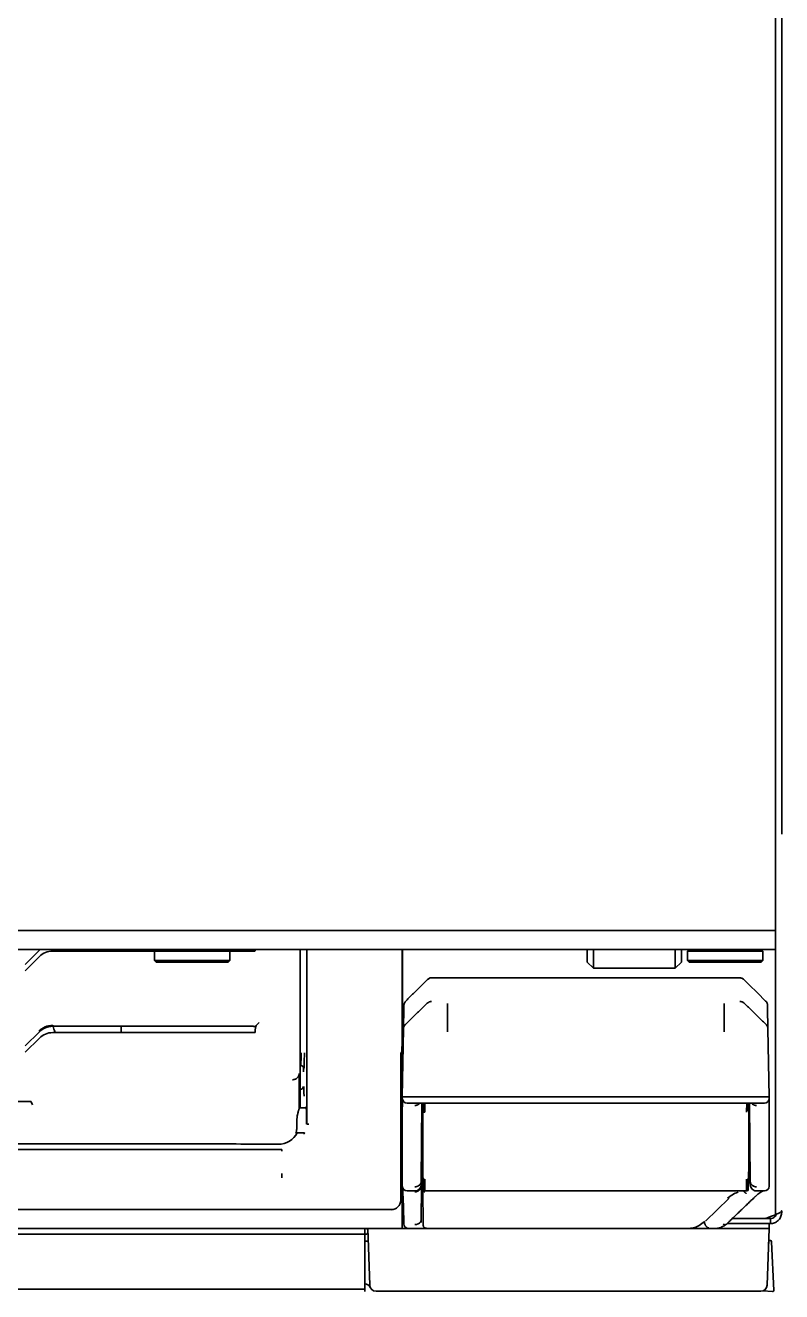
# Model space of a CAD drawing. Header units: inches. Extents: x 786 to 5755, y -850 to 3635.
# Drawn here: x 4135.1 to 4255.7, y 1287.5 to 1489.5 of the extents above; entities that cross this region are included whole.
import ezdxf

# ---------------------------------------------------------------- set-up
doc = ezdxf.new("R2010")
doc.units = ezdxf.units.IN
doc.layers.add('1', color=7, linetype='Continuous', true_color=0xffffff)
doc.layers.add('4', color=7, linetype='Continuous', true_color=0xffffff)

msp = doc.modelspace()

# ---------------------------------------------------------------- linework, layer by layer
at = {"layer": '1', "color": 7, "linetype": 'Continuous', "lineweight": 35}
for p, q in [((4254.74, 1299.82), (4254.74, 2088.63)), ((4255.74, 2077.33), (4255.74, 1360.48)), ((4073.57, 1345.11), (4252.74, 1345.11)), ((4252.74, 1345.11), (4073.57, 1345.11)), ((4252.74, 1345.11), (4254.74, 1345.11)), ((4254.74, 1345.11), (4252.74, 1345.11)), ((4254.74, 1345.11), (4254.74, 1342.11)), ((4073.57, 1342.11), (4252.74, 1342.11)), ((4135.12, 1339.73), (4137.36, 1341.98)), ((4137.36, 1340.98), (4135.12, 1338.73)), ((4155.74, 1341.86), (4139.48, 1341.86)), ((4155.99, 1342.11), (4155.74, 1341.86)), ((4155.74, 1341.86), (4167.74, 1341.86)), ((4155.74, 1341.86), (4155.74, 1340.36)), ((4167.74, 1341.86), (4167.49, 1342.11)), ((4167.74, 1340.36), (4167.74, 1341.86)), ((4171.3, 1341.86), (4167.74, 1341.86)), ((4171.79, 1342.11), (4171.79, 1342.04)), ((4171.79, 1341.87), (4171.79, 1342.04)), ((4178.93, 1316.86), (4178.93, 1342.11)), ((4195.28, 1342.11), (4195.28, 1320.68)), ((4224.74, 1342.1), (4224.74, 1340.11)), ((4225.74, 1339.11), (4225.74, 1342.11)), ((4238.74, 1339.11), (4238.74, 1342.11)), ((4239.74, 1340.11), (4239.74, 1342.11)), ((4240.99, 1342.11), (4240.74, 1341.86)), ((4240.74, 1341.86), (4252.74, 1341.86)), ((4240.74, 1341.86), (4240.74, 1340.36)), ((4252.74, 1341.86), (4252.49, 1342.11)), ((4254.74, 1342.11), (4252.74, 1342.11)), ((4252.74, 1340.36), (4252.74, 1341.86)), ((4167.74, 1340.36), (4155.74, 1340.36)), ((4155.74, 1340.36), (4155.99, 1340.11)), ((4167.49, 1340.11), (4155.99, 1340.11)), ((4167.49, 1340.11), (4167.74, 1340.36)), ((4224.74, 1340.11), (4225.74, 1339.11)), ((4225.74, 1339.11), (4238.74, 1339.11)), ((4238.74, 1339.11), (4239.74, 1340.11)), ((4252.74, 1340.36), (4240.74, 1340.36)), ((4240.74, 1340.36), (4240.99, 1340.11)), ((4252.49, 1340.11), (4240.99, 1340.11)), ((4252.49, 1340.11), (4252.74, 1340.36)), ((4199.98, 1337.61), (4249, 1337.61)), ((4195.43, 1329.48), (4195.49, 1332.81)), ((4253.49, 1332.81), (4253.55, 1329.48)), ((4135.12, 1326.73), (4137.36, 1328.98)), ((4139.48, 1329.86), (4171.49, 1329.86)), ((4171.3, 1328.86), (4139.48, 1328.86)), ((4171.79, 1329.28), (4171.9, 1329.84)), ((4171.79, 1328.87), (4171.79, 1329.04)), ((4171.93, 1329.99), (4171.9, 1329.84)), ((4172.43, 1330.49), (4171.93, 1329.99)), ((4195.24, 1318.6), (4195.43, 1329.46)), ((4253.55, 1329.46), (4253.74, 1318.6)), ((4137.36, 1327.98), (4135.12, 1325.73)), ((4177.75, 1321.35), (4177.74, 1321.35)), ((4177.75, 1321.35), (4177.75, 1321.35)), ((4178.79, 1322.35), (4178.79, 1316.83)), ((4195.24, 1318.34), (4195.24, 1318.6)), ((4202.24, 1318.6), (4195.24, 1318.6)), ((4202.24, 1318.6), (4246.74, 1318.6)), ((4246.74, 1318.6), (4253.74, 1318.6)), ((4253.74, 1318.6), (4253.74, 1318.34)), ((4014.49, 1317.86), (4135.99, 1317.86)), ((4136.24, 1317.36), (4136.04, 1317.83)), ((4179.92, 1316.86), (4178.79, 1316.86)), ((4195.25, 1318.26), (4195.24, 1318.34)), ((4195.24, 1305.77), (4195.24, 1317.44)), ((4202.24, 1317.61), (4195.99, 1317.61)), ((4198.25, 1305.16), (4198.36, 1317.61)), ((4198.49, 1317.61), (4198.49, 1307.61)), ((4198.6, 1316.35), (4198.58, 1317.61)), ((4198.82, 1317.61), (4198.85, 1316.15)), ((4246.74, 1317.61), (4202.24, 1317.61)), ((4252.99, 1317.61), (4246.74, 1317.61)), ((4250.13, 1316.18), (4250.16, 1317.61)), ((4250.4, 1317.61), (4250.38, 1316.38)), ((4250.49, 1307.64), (4250.49, 1317.61)), ((4250.73, 1305.16), (4250.62, 1317.61)), ((4253.74, 1318.34), (4253.73, 1318.26)), ((4253.74, 1317.44), (4253.74, 1305.77)), ((4198.25, 1299.03), (4198.39, 1314.51)), ((4178.25, 1312.81), (4178.28, 1312.89)), ((4178.27, 1312.86), (4179.64, 1312.86)), ((3981.74, 1311.1), (4168.74, 1311.1)), ((4170.74, 1311.06), (4175.43, 1311.06)), ((4198.49, 1307.61), (4198.49, 1303.99)), ((4198.49, 1307.61), (4198.56, 1303.85)), ((4250.49, 1307.61), (4250.42, 1303.85)), ((4250.49, 1307.61), (4250.49, 1307.64)), ((4195.24, 1304.35), (4195.24, 1304.61)), ((4198.25, 1305.16), (4198.25, 1304.6)), ((4198.25, 1304.6), (4198.25, 1304.4)), ((4250.73, 1304.6), (4250.73, 1305.16)), ((4253.74, 1304.35), (4253.74, 1304.61)), ((4195.24, 1304.34), (4195.24, 1304.35)), ((4195.24, 1299.41), (4195.24, 1304.23)), ((4195.28, 1304.14), (4195.28, 1299.21)), ((4195.34, 1303.24), (4195.34, 1303.22)), ((4195.34, 1303.22), (4195.37, 1302.48)), ((4197.25, 1303.61), (4195.99, 1303.61)), ((4198.49, 1303.99), (4198.59, 1298.03)), ((4198.56, 1303.72), (4198.56, 1303.85)), ((4198.81, 1303.61), (4198.81, 1303.61)), ((4250.17, 1303.61), (4198.81, 1303.61)), ((4243.59, 1298.77), (4247.29, 1302.43)), ((4250.17, 1303.61), (4250.17, 1303.61)), ((4251.37, 1302.57), (4251.52, 1302.71)), ((4251.73, 1303.61), (4251.41, 1303.61)), ((4251.54, 1302.73), (4251.55, 1302.73)), ((4252.99, 1303.61), (4251.73, 1303.61)), ((4253.74, 1304.35), (4253.74, 1304.34)), ((4255.74, 1300.46), (4255.74, 1300.21)), ((4195.28, 1299.61), (4195.24, 1299.61)), ((4195.24, 1297.61), (4195.24, 1299.41)), ((4195.49, 1298.41), (4195.24, 1298.41)), ((4195.28, 1299.21), (4195.45, 1299.21)), ((4195.49, 1298.34), (4195.49, 1298.47)), ((4198.25, 1299.03), (4198.25, 1298.6)), ((4247.04, 1298.41), (4252.77, 1298.41)), ((4247.86, 1299.21), (4252.77, 1299.21)), ((4247.87, 1299.21), (4252.77, 1299.21)), ((4248.13, 1299.21), (4248.13, 1299.21)), ((4252.77, 1299.21), (4253.61, 1299.21)), ((4253.61, 1298.41), (4252.77, 1298.41)), ((4253.61, 1299.39), (4253.94, 1299.55)), ((4253.94, 1299.21), (4253.61, 1299.21)), ((4253.94, 1298.41), (4253.61, 1298.41)), ((4253.74, 1299.41), (4253.74, 1299.45)), ((4253.74, 1299.21), (4253.74, 1299.41)), ((4253.74, 1298.41), (4253.74, 1297.61)), ((4195.24, 1297.63), (3456.24, 1297.63)), ((3464.54, 1296.73), (4189.24, 1296.73)), ((4189.24, 1296.71), (4187.24, 1296.71)), ((4189.24, 1297.61), (4189.24, 1295.71)), ((4189.24, 1296.71), (4189.59, 1296.71)), ((4189.24, 1296.71), (4189.24, 1295.71)), ((4190.06, 1288.57), (4189.74, 1297.61)), ((4189.74, 1296.96), (4189.74, 1297.36)), ((4190.74, 1297.61), (4196.24, 1297.61)), ((4196.24, 1297.61), (4195.24, 1297.61)), ((4197.25, 1297.61), (4196.24, 1297.61)), ((4199, 1297.61), (4197.25, 1297.61)), ((4240.15, 1297.61), (4199, 1297.61)), ((4199.6, 1297.62), (4240.42, 1297.62)), ((4199.6, 1297.62), (4199.6, 1297.62)), ((4242.98, 1297.61), (4240.15, 1297.61)), ((4240.42, 1297.62), (4240.42, 1297.62)), ((4243.56, 1297.61), (4242.98, 1297.61)), ((4244.98, 1297.61), (4243.56, 1297.61)), ((4249.74, 1297.61), (4244.98, 1297.61)), ((4244.98, 1297.61), (4249.74, 1297.61)), ((4253.74, 1297.61), (4249.74, 1297.61)), ((4249.74, 1297.61), (4253.74, 1297.61)), ((4253.74, 1297.61), (4253.42, 1288.57)), ((4189.24, 1295.71), (4189.24, 1295.71)), ((4189.24, 1295.71), (4189.24, 1295.7)), ((4189.24, 1295.71), (4189.24, 1290.11)), ((4189.24, 1295.7), (4189.24, 1295.51)), ((4189.24, 1295.61), (4189.81, 1295.61)), ((4189.24, 1295.51), (4189.24, 1287.76)), ((4253.68, 1295.52), (4253.64, 1294.84)), ((4253.66, 1295.25), (4253.66, 1295.21)), ((4253.95, 1295.7), (4253.89, 1295.71)), ((4254.51, 1287.76), (4254.14, 1295.51)), ((4189.24, 1287.91), (4189.24, 1290.11)), ((4189.24, 1287.93), (3462.54, 1287.93)), ((4189.24, 1287.76), (4189.24, 1287.55)), ((4249.74, 1287.61), (4191.05, 1287.61)), ((4252.42, 1287.61), (4249.74, 1287.61)), ((4252.74, 1287.66), (4254.3, 1287.55))]:
    msp.add_line(p, q, dxfattribs=at)
for centre, radius, start, end in [((4139.48, 1339.86), 3, 131.4091, 135), ((4139.48, 1338.86), 3, 90, 135), ((4139.48, 1326.86), 3.14, 90, 135), ((4139.48, 1326.86), 3, 90, 135), ((4139.48, 1325.86), 3, 90, 135), ((4195.99, 1318.36), 0.75, 181, 270), ((4252.99, 1318.36), 0.75, 270, 359), ((4192.24, 1314.61), 3, 0, 23.5575), ((4198.58, 1314.36), 0.25, 112.0436, 179.5), ((4250.4, 1314.36), 0.25, 0.5, 67.9564), ((4170.74, 1311.56), 0.5, 258.1407, 270), ((4197.25, 1304.61), 1, 270, 359.5), ((4251.73, 1304.61), 1, 180.5, 270), ((4195.99, 1304.36), 0.75, 181, 270), ((4198.81, 1303.86), 0.25, 181, 270), ((4250.17, 1303.86), 0.25, 270, 359), ((4252.99, 1304.36), 0.75, 270, 359), ((4252.77, 1301.21), 2, 270, 295), ((4189.46, 1297.36), 0.283, 0, 61.9275), ((4189.46, 1296.96), 0.283, 298.0725, 0), ((4196.24, 1298.36), 0.75, 181, 270), ((4251.46, 1295.41), 2.2, 356, 0.9262), ((4253.88, 1295.51), 0.2, 86, 176.8291), ((4253.94, 1295.5), 0.2, 2.7508, 86), ((4189.22, 1287.81), 1, 23.5782, 90), ((4191.05, 1288.61), 1, 182, 270), ((4252.42, 1288.61), 1, 270, 358), ((4254.31, 1287.75), 0.2, 266, 2.7508)]:
    msp.add_arc(centre, radius, start, end, dxfattribs=at)
for centre, major_axis, ratio, start_param, end_param in [((4171.3, 1341.87), (0.5, 0), 0.034921, 4.712389, 6.265732), ((4171.3, 1328.87), (0.5, 0), 0.034921, 4.712389, 6.265732), ((4171.49, 1329.81), (0.5, 0), 0.087489, 0.619497, 1.570796), ((4171.79, 1329.04), (0, 0.25), 0.017455, 0.087266, 1.570796), ((4172.43, 1329.99), (-0.5, 0), 0.087489, 6.195919, 6.265732), ((4135.49, 1317.36), (0.547, 0.483), 0.234436, 6.202921, 6.542758), ((4178.8, 1314.86), (0, 2.05), 0.017455, 6.061867, 6.560422), ((4175.43, 1314.56), (-2.48, 2.48), 0.999782, 2.356347, 3.436551), ((4168.74, 1311.06), (2, 0), 0.017455, 0.013152, 1.570796), ((4170.74, 1311.56), (-0.399, -0.301), 0.999761, 0.718847, 0.925179), ((4198.42, 1311.6), (-0.14, 7.75), 0.014644, 3.141337, 3.839469), ((4198.67, 1311.61), (-0.14, 8), 0.014186, 3.141353, 3.839484), ((4250.31, 1311.61), (0.14, 8), 0.014186, 2.443701, 3.141833), ((4250.56, 1311.6), (0.14, 7.75), 0.014644, 2.443717, 3.141848), ((4195.3, 1300.59), (-0.07, 3.75), 0.030238, 5.497259, 5.823586), ((4250.01, 1299.61), (4.09, 0.99), 0.946888, 1.63933, 2.107337), ((4247.12, 1302.61), (-0.176, 0.178), 0.57499, 3.141581, 4.117636), ((4240.86, 1301.6), (0.63, 3.96), 0.922648, 3.52993, 4.071697), ((4246.43, 1298.87), (0.473, -0.582), 0.6052, 5.352116, 6.285151)]:
    msp.add_ellipse(centre, major_axis=major_axis, ratio=ratio, start_param=start_param, end_param=end_param, dxfattribs=at)
for points, degree in [([(4150.38, 1342.1), (4150.38, 1342.01), (4150.38, 1341.93), (4150.38, 1341.85)], 3), ([(4249, 1337.6), (4249, 1337.6), (4249, 1337.61), (4249, 1337.61)], 3), ([(4249.7, 1337.32), (4250.86, 1336.18), (4252.02, 1335.03), (4253.18, 1333.89)], 3), ([(4195.49, 1332.81), (4195.49, 1333.01), (4195.49, 1333.13), (4195.49, 1333.17)], 3), ([(4199.21, 1333.53), (4195.73, 1330.16)], 1), ([(4202.42, 1333.13), (4202.42, 1328.98)], 1), ([(4246.56, 1333.13), (4246.56, 1328.98)], 1), ([(4249.77, 1333.53), (4253.25, 1330.16)], 1), ([(4253.49, 1333.17), (4253.49, 1333.13), (4253.49, 1333.01), (4253.49, 1332.81)], 3), ([(4150.38, 1329.85), (4150.38, 1329.51), (4150.38, 1329.18), (4150.38, 1328.85)], 3), ([(4195.43, 1329.46), (4195.43, 1329.46), (4195.43, 1329.47), (4195.43, 1329.47)], 3), ([(4253.55, 1329.47), (4253.55, 1329.47), (4253.55, 1329.46), (4253.55, 1329.46)], 3), ([(4250.38, 1316.38), (4250.38, 1316.36), (4250.38, 1316.34), (4250.38, 1316.32)], 3), ([(4198.25, 1305.16), (4198.25, 1305.16), (4198.25, 1305.16), (4198.25, 1305.16)], 3), ([(4250.73, 1305.16), (4250.73, 1305.16), (4250.73, 1305.16), (4250.73, 1305.16)], 3), ([(4198.25, 1304.4), (4198.25, 1304.4), (4198.25, 1304.4), (4198.25, 1304.4)], 3), ([(4198.56, 1303.72), (4198.56, 1303.72), (4198.56, 1303.72), (4198.56, 1303.72)], 3), ([(4247.12, 1298.48), (4249.22, 1300.54), (4251.39, 1302.57)], 2), ([(4251.52, 1302.71), (4251.53, 1302.72), (4251.55, 1302.73)], 2), ([(4198.25, 1299.02), (4198.25, 1299.03), (4198.25, 1299.03), (4198.25, 1299.03)], 3), ([(4246.82, 1298.22), (4246.99, 1298.32), (4247.11, 1298.49)], 2), ([(4253.94, 1298.41), (4253.94, 1299.21)], 1)]:
    msp.add_open_spline(points, degree=degree, dxfattribs=at)
for points, knots in [([(4195.79, 1333.89), (4195.87, 1333.96), (4196.01, 1334.11), (4196.23, 1334.32), (4196.45, 1334.54), (4196.67, 1334.75), (4196.89, 1334.97), (4197.11, 1335.18), (4197.33, 1335.4), (4197.54, 1335.61), (4197.76, 1335.83), (4197.98, 1336.04), (4198.2, 1336.25), (4198.41, 1336.47), (4198.63, 1336.68), (4198.85, 1336.89), (4199.06, 1337.11), (4199.21, 1337.25), (4199.28, 1337.32)], [0, 0, 0, 0, 0.062886, 0.12572, 0.188502, 0.251233, 0.313913, 0.376541, 0.439117, 0.501643, 0.564117, 0.626539, 0.68891, 0.751231, 0.8135, 0.875717, 0.937884, 1, 1, 1, 1]), ([(4199.28, 1337.32), (4199.33, 1337.36), (4199.38, 1337.4), (4199.49, 1337.48), (4199.54, 1337.51), (4199.66, 1337.56), (4199.73, 1337.57), (4199.85, 1337.6), (4199.92, 1337.61), (4199.98, 1337.61)], [0, 0, 0, 0, 0.25, 0.25, 0.5, 0.5, 0.75, 0.75, 1, 1, 1, 1]), ([(4249.7, 1337.32), (4249.65, 1337.36), (4249.6, 1337.4), (4249.5, 1337.47), (4249.44, 1337.5), (4249.32, 1337.55), (4249.26, 1337.57), (4249.13, 1337.6), (4249.06, 1337.6), (4249, 1337.6)], [0, 0, 0, 0, 0.25, 0.25, 0.5, 0.5, 0.75, 0.75, 1, 1, 1, 1]), ([(4195.53, 1333.43), (4195.52, 1333.41), (4195.51, 1333.35), (4195.5, 1333.28), (4195.5, 1333.22), (4195.49, 1333.19), (4195.49, 1333.19)], [0, 0, 0, 0, 0.10846, 0.300817, 0.60216, 1, 1, 1, 1]), ([(4195.79, 1333.89), (4195.75, 1333.85), (4195.71, 1333.8), (4195.63, 1333.69), (4195.6, 1333.63), (4195.55, 1333.51), (4195.53, 1333.45), (4195.5, 1333.33), (4195.5, 1333.26), (4195.5, 1333.2)], [0, 0, 0, 0, 0.25, 0.25, 0.5, 0.5, 0.75, 0.75, 1, 1, 1, 1]), ([(4199.21, 1333.53), (4199.26, 1333.57), (4199.31, 1333.61), (4199.39, 1333.67), (4199.42, 1333.69), (4199.47, 1333.72), (4199.5, 1333.73), (4199.59, 1333.77), (4199.66, 1333.79), (4199.75, 1333.81), (4199.78, 1333.81), (4199.83, 1333.82), (4199.86, 1333.82), (4199.88, 1333.82), (4199.89, 1333.82), (4199.9, 1333.82), (4199.91, 1333.82), (4199.91, 1333.82), (4199.91, 1333.82)], [0, 0, 0, 0, 0.25, 0.25, 0.375, 0.375, 0.5, 0.5, 0.75, 0.75, 0.875, 0.875, 0.9375, 0.96875, 0.96875, 0.984375, 0.984375, 1, 1, 1, 1]), ([(4202.42, 1333.13), (4202.42, 1333.18), (4202.42, 1333.22), (4202.42, 1333.29), (4202.42, 1333.32), (4202.42, 1333.38), (4202.43, 1333.4), (4202.43, 1333.44), (4202.43, 1333.46), (4202.43, 1333.47)], [0, 0, 0, 0, 0.25, 0.25, 0.5, 0.5, 0.75, 0.75, 1, 1, 1, 1]), ([(4246.56, 1333.13), (4246.56, 1333.18), (4246.56, 1333.22), (4246.56, 1333.29), (4246.56, 1333.32), (4246.56, 1333.38), (4246.56, 1333.4), (4246.56, 1333.44), (4246.56, 1333.46), (4246.56, 1333.47)], [0, 0, 0, 0, 0.25, 0.25, 0.5, 0.5, 0.75, 0.75, 1, 1, 1, 1]), ([(4249.77, 1333.53), (4249.72, 1333.57), (4249.62, 1333.66), (4249.51, 1333.72), (4249.39, 1333.77), (4249.32, 1333.79), (4249.23, 1333.81), (4249.2, 1333.81), (4249.15, 1333.82), (4249.13, 1333.82), (4249.11, 1333.82), (4249.1, 1333.82), (4249.09, 1333.82), (4249.08, 1333.82), (4249.07, 1333.82), (4249.07, 1333.82), (4249.06, 1333.82)], [0, 0, 0, 0, 0.25, 0.5, 0.5, 0.75, 0.75, 0.875, 0.875, 0.9375, 0.9375, 0.96875, 0.96875, 0.984375, 0.984375, 1, 1, 1, 1]), ([(4253.48, 1333.2), (4253.48, 1333.26), (4253.48, 1333.33), (4253.45, 1333.45), (4253.43, 1333.51), (4253.38, 1333.63), (4253.35, 1333.69), (4253.27, 1333.8), (4253.23, 1333.85), (4253.18, 1333.89)], [0, 0, 0, 0, 0.25, 0.25, 0.5, 0.5, 0.75, 0.75, 1, 1, 1, 1]), ([(4139.49, 1330.05), (4139.58, 1329.77), (4139.67, 1329.49), (4139.79, 1329.09), (4139.82, 1328.97), (4139.86, 1328.85)], [0, 0, 0, 0, 0.706725, 0.706725, 1, 1, 1, 1]), ([(4195.73, 1330.16), (4195.68, 1330.11), (4195.64, 1330.06), (4195.57, 1329.96), (4195.54, 1329.9), (4195.48, 1329.79), (4195.47, 1329.72), (4195.44, 1329.6), (4195.43, 1329.54), (4195.43, 1329.47)], [0, 0, 0, 0, 0.25, 0.25, 0.5, 0.5, 0.75, 0.75, 1, 1, 1, 1]), ([(4253.55, 1329.47), (4253.55, 1329.54), (4253.54, 1329.6), (4253.51, 1329.72), (4253.49, 1329.79), (4253.44, 1329.9), (4253.41, 1329.96), (4253.34, 1330.06), (4253.3, 1330.11), (4253.25, 1330.16)], [0, 0, 0, 0, 0.25, 0.25, 0.5, 0.5, 0.75, 0.75, 1, 1, 1, 1]), ([(4178.79, 1322.35), (4178.79, 1322.34), (4178.79, 1322.33), (4178.79, 1322.32), (4178.79, 1322.3), (4178.78, 1322.25), (4178.78, 1322.2), (4178.76, 1322.12), (4178.74, 1322.06), (4178.7, 1321.95), (4178.67, 1321.9), (4178.62, 1321.82), (4178.61, 1321.79), (4178.57, 1321.74), (4178.55, 1321.72), (4178.49, 1321.65), (4178.44, 1321.6), (4178.33, 1321.52), (4178.27, 1321.48), (4178.19, 1321.44), (4178.17, 1321.44), (4178.14, 1321.42), (4178.12, 1321.41), (4178.07, 1321.4), (4178.03, 1321.38), (4177.96, 1321.37), (4177.92, 1321.36), (4177.83, 1321.35), (4177.79, 1321.35), (4177.75, 1321.35)], [0, 0, 0, 0, 0.015625, 0.015625, 0.03125, 0.0625, 0.125, 0.125, 0.25, 0.25, 0.375, 0.375, 0.4375, 0.4375, 0.5, 0.5, 0.625, 0.625, 0.75, 0.75, 0.78125, 0.78125, 0.8125, 0.8125, 0.875, 0.875, 0.9375, 0.9375, 1, 1, 1, 1]), ([(4195.24, 1317.44), (4195.24, 1317.45), (4195.24, 1317.47), (4195.24, 1317.52), (4195.24, 1317.57), (4195.24, 1317.63), (4195.24, 1317.7), (4195.24, 1317.77), (4195.24, 1317.85), (4195.24, 1317.95), (4195.24, 1318.05), (4195.24, 1318.15), (4195.24, 1318.23), (4195.24, 1318.3), (4195.24, 1318.37), (4195.24, 1318.43), (4195.24, 1318.48), (4195.24, 1318.52), (4195.24, 1318.54), (4195.24, 1318.55), (4195.24, 1318.56), (4195.24, 1318.57), (4195.24, 1318.58), (4195.24, 1318.59), (4195.24, 1318.59), (4195.24, 1318.6), (4195.24, 1318.6), (4195.24, 1318.6), (4195.24, 1318.6), (4195.24, 1318.6), (4195.24, 1318.6), (4195.24, 1318.6), (4195.24, 1318.6), (4195.24, 1318.6)], [0, 0, 0, 0, 0.015344, 0.035269, 0.059768, 0.088832, 0.122455, 0.16063, 0.203349, 0.25061, 0.31913, 0.383724, 0.444411, 0.501204, 0.553983, 0.613331, 0.679261, 0.751798, 0.775252, 0.797745, 0.819276, 0.839845, 0.859451, 0.878093, 0.895772, 0.912486, 0.928235, 0.943018, 0.956834, 0.969682, 0.981562, 0.992472, 1, 1, 1, 1]), ([(4253.74, 1318.6), (4253.74, 1318.6), (4253.74, 1318.6), (4253.74, 1318.6), (4253.74, 1318.6), (4253.74, 1318.6), (4253.74, 1318.59), (4253.74, 1318.58), (4253.74, 1318.57), (4253.74, 1318.55), (4253.74, 1318.52), (4253.74, 1318.48), (4253.74, 1318.43), (4253.74, 1318.37), (4253.74, 1318.3), (4253.74, 1318.23), (4253.74, 1318.15), (4253.74, 1318.05), (4253.74, 1317.96), (4253.74, 1317.88), (4253.74, 1317.82), (4253.74, 1317.77), (4253.74, 1317.72), (4253.74, 1317.67), (4253.74, 1317.63), (4253.74, 1317.59), (4253.74, 1317.55), (4253.74, 1317.51), (4253.74, 1317.48), (4253.74, 1317.46), (4253.74, 1317.44), (4253.74, 1317.44)], [0, 0, 0, 0, 0.017064, 0.036815, 0.059249, 0.084363, 0.112153, 0.142614, 0.175746, 0.211544, 0.250008, 0.322378, 0.388152, 0.447354, 0.499999, 0.556663, 0.617207, 0.681642, 0.74999, 0.781923, 0.811844, 0.839751, 0.865643, 0.889519, 0.911376, 0.931211, 0.949024, 0.964812, 0.978571, 0.990302, 1, 1, 1, 1]), ([(4178.43, 1314.7), (4178.43, 1314.82), (4178.43, 1314.94), (4178.44, 1315.12), (4178.44, 1315.17), (4178.45, 1315.26), (4178.45, 1315.29), (4178.46, 1315.35), (4178.46, 1315.38), (4178.48, 1315.52), (4178.5, 1315.63), (4178.53, 1315.78), (4178.54, 1315.83), (4178.56, 1315.91), (4178.56, 1315.93), (4178.57, 1315.98), (4178.58, 1316.01), (4178.61, 1316.13), (4178.63, 1316.21), (4178.67, 1316.34), (4178.68, 1316.38), (4178.7, 1316.43), (4178.7, 1316.45), (4178.71, 1316.49), (4178.72, 1316.51), (4178.74, 1316.59), (4178.76, 1316.65), (4178.77, 1316.73), (4178.78, 1316.75), (4178.79, 1316.78), (4178.79, 1316.79), (4178.79, 1316.81), (4178.79, 1316.82), (4178.79, 1316.83)], [0, 0, 0, 0, 0.125, 0.125, 0.1875, 0.1875, 0.21875, 0.21875, 0.25, 0.25, 0.375, 0.375, 0.4375, 0.4375, 0.46875, 0.46875, 0.5, 0.5, 0.625, 0.625, 0.6875, 0.6875, 0.71875, 0.71875, 0.75, 0.75, 0.875, 0.875, 0.9375, 0.9375, 0.96875, 0.96875, 1, 1, 1, 1]), ([(4195.25, 1317.03), (4195.25, 1317.03), (4195.25, 1317.04), (4195.25, 1317.05), (4195.25, 1317.06), (4195.25, 1317.1), (4195.25, 1317.17), (4195.25, 1317.22), (4195.25, 1317.34), (4195.25, 1317.41), (4195.25, 1317.51), (4195.25, 1317.54), (4195.25, 1317.6), (4195.25, 1317.63), (4195.25, 1317.72), (4195.25, 1317.78), (4195.25, 1317.86), (4195.25, 1317.88), (4195.25, 1317.93), (4195.25, 1317.95), (4195.25, 1318.02), (4195.25, 1318.1), (4195.25, 1318.18), (4195.25, 1318.23), (4195.25, 1318.25), (4195.25, 1318.26), (4195.25, 1318.26), (4195.25, 1318.26), (4195.25, 1318.26), (4195.25, 1318.26)], [0, 0, 0, 0, 0.007813, 0.007813, 0.015625, 0.03125, 0.0625, 0.125, 0.125, 0.25, 0.25, 0.3125, 0.3125, 0.375, 0.375, 0.5, 0.5, 0.5625, 0.5625, 0.625, 0.625, 0.75, 0.875, 0.9375, 0.96875, 0.984375, 0.992188, 0.992188, 1, 1, 1, 1]), ([(4197.24, 1317.24), (4197.26, 1317.24), (4197.28, 1317.24), (4197.3, 1317.24), (4197.31, 1317.24), (4197.31, 1317.24), (4197.33, 1317.24), (4197.33, 1317.24), (4197.37, 1317.25), (4197.41, 1317.25), (4197.46, 1317.26), (4197.47, 1317.26), (4197.5, 1317.27), (4197.52, 1317.28), (4197.57, 1317.29), (4197.63, 1317.31), (4197.7, 1317.34), (4197.74, 1317.36), (4197.77, 1317.38), (4197.78, 1317.39), (4197.85, 1317.43), (4197.9, 1317.47), (4197.97, 1317.54), (4197.99, 1317.56), (4198.02, 1317.59), (4198.03, 1317.6), (4198.03, 1317.6)], [0, 0, 0, 0, 0.053817, 0.067271, 0.067271, 0.080725, 0.080725, 0.107634, 0.107634, 0.215268, 0.215268, 0.269085, 0.269085, 0.322902, 0.322902, 0.430536, 0.53817, 0.591987, 0.591987, 0.645804, 0.645804, 0.861071, 0.861071, 0.968705, 0.968705, 1, 1, 1, 1]), ([(4251.73, 1317.24), (4251.72, 1317.24), (4251.7, 1317.24), (4251.68, 1317.24), (4251.67, 1317.24), (4251.67, 1317.24), (4251.65, 1317.24), (4251.65, 1317.24), (4251.6, 1317.25), (4251.57, 1317.25), (4251.52, 1317.26), (4251.51, 1317.26), (4251.48, 1317.27), (4251.46, 1317.28), (4251.41, 1317.29), (4251.35, 1317.31), (4251.28, 1317.34), (4251.24, 1317.36), (4251.21, 1317.38), (4251.2, 1317.39), (4251.13, 1317.43), (4251.08, 1317.47), (4251.01, 1317.54), (4250.99, 1317.56), (4250.96, 1317.59), (4250.95, 1317.6), (4250.95, 1317.6)], [0, 0, 0, 0, 0.053817, 0.067271, 0.067271, 0.080725, 0.080725, 0.107634, 0.107634, 0.215268, 0.215268, 0.269085, 0.269085, 0.322902, 0.322902, 0.430536, 0.53817, 0.591987, 0.591987, 0.645804, 0.645804, 0.861071, 0.861071, 0.968705, 0.968705, 1, 1, 1, 1]), ([(4253.73, 1318.26), (4253.73, 1318.26), (4253.73, 1318.26), (4253.73, 1318.26), (4253.73, 1318.26), (4253.73, 1318.25), (4253.73, 1318.23), (4253.73, 1318.21), (4253.73, 1318.16), (4253.73, 1318.13), (4253.73, 1318.08), (4253.73, 1318.06), (4253.73, 1318.02), (4253.73, 1317.99), (4253.73, 1317.93), (4253.73, 1317.88), (4253.73, 1317.8), (4253.73, 1317.77), (4253.73, 1317.72), (4253.73, 1317.69), (4253.73, 1317.6), (4253.73, 1317.48), (4253.73, 1317.3), (4253.73, 1317.17), (4253.73, 1317.1), (4253.73, 1317.06), (4253.73, 1317.05), (4253.73, 1317.04), (4253.73, 1317.03), (4253.73, 1317.03)], [0, 0, 0, 0, 0.007812, 0.007812, 0.015625, 0.03125, 0.0625, 0.125, 0.125, 0.25, 0.25, 0.3125, 0.3125, 0.375, 0.375, 0.5, 0.5, 0.5625, 0.5625, 0.625, 0.625, 0.75, 0.875, 0.9375, 0.96875, 0.984375, 0.992188, 0.992188, 1, 1, 1, 1]), ([(4178.28, 1312.89), (4178.3, 1312.92), (4178.31, 1312.96), (4178.33, 1313.02), (4178.34, 1313.04), (4178.35, 1313.08), (4178.35, 1313.1), (4178.36, 1313.12), (4178.36, 1313.14), (4178.37, 1313.21), (4178.39, 1313.34), (4178.41, 1313.48), (4178.42, 1313.59), (4178.42, 1313.61), (4178.42, 1313.65), (4178.43, 1313.71), (4178.43, 1313.78), (4178.43, 1313.91), (4178.44, 1314), (4178.44, 1314.12), (4178.44, 1314.15), (4178.44, 1314.2), (4178.44, 1314.22), (4178.44, 1314.3), (4178.44, 1314.35), (4178.44, 1314.5), (4178.44, 1314.6), (4178.43, 1314.7)], [0, 0, 0, 0, 0.125, 0.125, 0.1875, 0.1875, 0.21875, 0.21875, 0.25, 0.25, 0.375, 0.5, 0.5, 0.53125, 0.53125, 0.5625, 0.625, 0.625, 0.75, 0.75, 0.78125, 0.78125, 0.8125, 0.8125, 0.875, 0.875, 1, 1, 1, 1]), ([(4198.6, 1316.35), (4198.6, 1316.35), (4198.6, 1316.35), (4198.6, 1316.35), (4198.6, 1316.35), (4198.6, 1316.35)], [0, 0, 0, 0, 0.483795, 0.483795, 1, 1, 1, 1]), ([(4198.6, 1316.35), (4198.6, 1316.33), (4198.6, 1316.32), (4198.61, 1316.3), (4198.61, 1316.3), (4198.61, 1316.28), (4198.62, 1316.28), (4198.63, 1316.26), (4198.63, 1316.25), (4198.65, 1316.23), (4198.66, 1316.22), (4198.69, 1316.2), (4198.7, 1316.19), (4198.72, 1316.18), (4198.73, 1316.18), (4198.74, 1316.17), (4198.75, 1316.17), (4198.77, 1316.16), (4198.78, 1316.16), (4198.81, 1316.16), (4198.82, 1316.16), (4198.83, 1316.15), (4198.84, 1316.15), (4198.85, 1316.15)], [0, 0, 0, 0, 0.125, 0.125, 0.1875, 0.1875, 0.25, 0.25, 0.375, 0.375, 0.5, 0.5, 0.625, 0.625, 0.6875, 0.6875, 0.75, 0.75, 0.875, 0.875, 0.9375, 0.9375, 1, 1, 1, 1]), ([(4195.24, 1312.6), (4195.24, 1312.6), (4195.24, 1312.6), (4195.24, 1312.6), (4195.24, 1312.6), (4195.24, 1312.6), (4195.24, 1312.59), (4195.24, 1312.58), (4195.24, 1312.56), (4195.24, 1312.54), (4195.24, 1312.5), (4195.24, 1312.47), (4195.24, 1312.42), (4195.24, 1312.35), (4195.24, 1312.22), (4195.24, 1312.08), (4195.24, 1311.93), (4195.24, 1311.78), (4195.24, 1311.58), (4195.24, 1311.36), (4195.24, 1311.17), (4195.24, 1311.03), (4195.24, 1310.91), (4195.24, 1310.78), (4195.24, 1310.66), (4195.24, 1310.55), (4195.24, 1310.45), (4195.24, 1310.37), (4195.24, 1310.29), (4195.24, 1310.23), (4195.24, 1310.18), (4195.24, 1310.14), (4195.24, 1310.11), (4195.24, 1310.11)], [0, 0, 0, 0, 0.010605, 0.0237, 0.039178, 0.05704, 0.077284, 0.099911, 0.12492, 0.160601, 0.193331, 0.223111, 0.249941, 0.30806, 0.374946, 0.454626, 0.499946, 0.550444, 0.624949, 0.695446, 0.749953, 0.779366, 0.810006, 0.841876, 0.874974, 0.900171, 0.922634, 0.942364, 0.959361, 0.973624, 0.985151, 0.993944, 1, 1, 1, 1]), ([(4195.24, 1307.11), (4195.24, 1307.09), (4195.24, 1307.05), (4195.24, 1306.99), (4195.24, 1306.93), (4195.24, 1306.87), (4195.24, 1306.81), (4195.24, 1306.76), (4195.24, 1306.7), (4195.24, 1306.64), (4195.24, 1306.59), (4195.24, 1306.53), (4195.24, 1306.48), (4195.24, 1306.43), (4195.24, 1306.37), (4195.24, 1306.32), (4195.24, 1306.27), (4195.24, 1306.22), (4195.24, 1306.17), (4195.24, 1306.12), (4195.24, 1306.05), (4195.24, 1305.97), (4195.24, 1305.87), (4195.24, 1305.75), (4195.24, 1305.6), (4195.24, 1305.43), (4195.24, 1305.28), (4195.24, 1305.13), (4195.24, 1304.99), (4195.24, 1304.86), (4195.24, 1304.79), (4195.24, 1304.74), (4195.24, 1304.71), (4195.24, 1304.67), (4195.24, 1304.65), (4195.24, 1304.64), (4195.24, 1304.63), (4195.24, 1304.62), (4195.24, 1304.62), (4195.24, 1304.61), (4195.24, 1304.61), (4195.24, 1304.61), (4195.24, 1304.61), (4195.24, 1304.61), (4195.24, 1304.61), (4195.24, 1304.61), (4195.24, 1304.61)], [0, 0, 0, 0, 0.0132, 0.026398, 0.039592, 0.052784, 0.065973, 0.07916, 0.092345, 0.105527, 0.118708, 0.131887, 0.145064, 0.158239, 0.171413, 0.184585, 0.197756, 0.210925, 0.224092, 0.237259, 0.250423, 0.275721, 0.305021, 0.338323, 0.375628, 0.450247, 0.500813, 0.546203, 0.625997, 0.692988, 0.751184, 0.778059, 0.807885, 0.840661, 0.876389, 0.892602, 0.90785, 0.922132, 0.935447, 0.947797, 0.95918, 0.969597, 0.979048, 0.987531, 0.995048, 1, 1, 1, 1]), ([(4195.24, 1304.61), (4195.24, 1304.61), (4195.24, 1304.61), (4195.24, 1304.61), (4195.24, 1304.61), (4195.24, 1304.61), (4195.24, 1304.62), (4195.24, 1304.63), (4195.24, 1304.64), (4195.24, 1304.66), (4195.24, 1304.69), (4195.24, 1304.73), (4195.24, 1304.78), (4195.24, 1304.84), (4195.24, 1304.91), (4195.24, 1304.98), (4195.24, 1305.06), (4195.24, 1305.16), (4195.24, 1305.25), (4195.24, 1305.33), (4195.24, 1305.39), (4195.24, 1305.44), (4195.24, 1305.49), (4195.24, 1305.54), (4195.24, 1305.58), (4195.24, 1305.62), (4195.24, 1305.66), (4195.24, 1305.7), (4195.24, 1305.73), (4195.24, 1305.75), (4195.24, 1305.77), (4195.24, 1305.77)], [0, 0, 0, 0, 0.017064, 0.036815, 0.059249, 0.084363, 0.112153, 0.142615, 0.175746, 0.211544, 0.250008, 0.322378, 0.388152, 0.447354, 0.499999, 0.556664, 0.617207, 0.681643, 0.74999, 0.781924, 0.811845, 0.839752, 0.865644, 0.88952, 0.911376, 0.931212, 0.949025, 0.964812, 0.978572, 0.990302, 1, 1, 1, 1]), ([(4197.25, 1304.27), (4197.27, 1304.27), (4197.29, 1304.27), (4197.32, 1304.27), (4197.33, 1304.27), (4197.33, 1304.27), (4197.34, 1304.27), (4197.35, 1304.27), (4197.38, 1304.27), (4197.42, 1304.28), (4197.46, 1304.29), (4197.48, 1304.29), (4197.51, 1304.3), (4197.53, 1304.3), (4197.57, 1304.31), (4197.63, 1304.33), (4197.71, 1304.36), (4197.75, 1304.39), (4197.78, 1304.4), (4197.79, 1304.41), (4197.86, 1304.45), (4197.91, 1304.49), (4197.98, 1304.55), (4198, 1304.57), (4198.03, 1304.6), (4198.04, 1304.62), (4198.06, 1304.64), (4198.07, 1304.65), (4198.12, 1304.71), (4198.15, 1304.76), (4198.19, 1304.84), (4198.2, 1304.87), (4198.22, 1304.93), (4198.23, 1304.96), (4198.25, 1305.04), (4198.25, 1305.1), (4198.25, 1305.16)], [0, 0, 0, 0, 0.03125, 0.046875, 0.046875, 0.054688, 0.054688, 0.0625, 0.0625, 0.125, 0.125, 0.15625, 0.15625, 0.1875, 0.1875, 0.25, 0.3125, 0.34375, 0.34375, 0.375, 0.375, 0.5, 0.5, 0.5625, 0.5625, 0.59375, 0.59375, 0.625, 0.625, 0.75, 0.75, 0.8125, 0.8125, 0.875, 0.875, 1, 1, 1, 1]), ([(4251.73, 1304.27), (4251.71, 1304.27), (4251.69, 1304.27), (4251.66, 1304.27), (4251.65, 1304.27), (4251.65, 1304.27), (4251.64, 1304.27), (4251.63, 1304.27), (4251.6, 1304.27), (4251.56, 1304.28), (4251.52, 1304.29), (4251.5, 1304.29), (4251.47, 1304.3), (4251.45, 1304.3), (4251.41, 1304.31), (4251.35, 1304.33), (4251.27, 1304.36), (4251.23, 1304.39), (4251.2, 1304.4), (4251.19, 1304.41), (4251.12, 1304.45), (4251.07, 1304.49), (4251, 1304.55), (4250.98, 1304.57), (4250.95, 1304.6), (4250.94, 1304.62), (4250.92, 1304.64), (4250.91, 1304.65), (4250.86, 1304.71), (4250.83, 1304.76), (4250.79, 1304.84), (4250.78, 1304.87), (4250.76, 1304.93), (4250.75, 1304.96), (4250.73, 1305.04), (4250.73, 1305.1), (4250.73, 1305.16)], [0, 0, 0, 0, 0.03125, 0.046875, 0.046875, 0.054688, 0.054688, 0.0625, 0.0625, 0.125, 0.125, 0.15625, 0.15625, 0.1875, 0.1875, 0.25, 0.3125, 0.34375, 0.34375, 0.375, 0.375, 0.5, 0.5, 0.5625, 0.5625, 0.59375, 0.59375, 0.625, 0.625, 0.75, 0.75, 0.8125, 0.8125, 0.875, 0.875, 1, 1, 1, 1]), ([(4253.74, 1305.77), (4253.74, 1305.76), (4253.74, 1305.74), (4253.74, 1305.69), (4253.74, 1305.64), (4253.74, 1305.58), (4253.74, 1305.51), (4253.74, 1305.44), (4253.74, 1305.36), (4253.74, 1305.26), (4253.74, 1305.16), (4253.74, 1305.06), (4253.74, 1304.98), (4253.74, 1304.91), (4253.74, 1304.84), (4253.74, 1304.78), (4253.74, 1304.73), (4253.74, 1304.69), (4253.74, 1304.67), (4253.74, 1304.66), (4253.74, 1304.65), (4253.74, 1304.64), (4253.74, 1304.63), (4253.74, 1304.62), (4253.74, 1304.62), (4253.74, 1304.61), (4253.74, 1304.61), (4253.74, 1304.61), (4253.74, 1304.61), (4253.74, 1304.61), (4253.74, 1304.61), (4253.74, 1304.61), (4253.74, 1304.61), (4253.74, 1304.61)], [0, 0, 0, 0, 0.015344, 0.035268, 0.059767, 0.088831, 0.122455, 0.160629, 0.203349, 0.25061, 0.31913, 0.383724, 0.444411, 0.501204, 0.553983, 0.61333, 0.679261, 0.751798, 0.775252, 0.797745, 0.819276, 0.839845, 0.859451, 0.878093, 0.895772, 0.912486, 0.928235, 0.943018, 0.956834, 0.969682, 0.981562, 0.992472, 1, 1, 1, 1]), ([(4195.48, 1299), (4195.47, 1299.29), (4195.46, 1299.58), (4195.45, 1300.17), (4195.44, 1300.46), (4195.43, 1301.04), (4195.42, 1301.33), (4195.4, 1301.77), (4195.4, 1301.92), (4195.39, 1302.21), (4195.38, 1302.36), (4195.37, 1302.5)], [0, 0, 0, 0, 0.25, 0.25, 0.5, 0.5, 0.75, 0.75, 0.875, 0.875, 1, 1, 1, 1]), ([(4198.25, 1304.4), (4198.25, 1304.33), (4198.24, 1304.27), (4198.22, 1304.18), (4198.21, 1304.15), (4198.19, 1304.09), (4198.18, 1304.06), (4198.14, 1303.98), (4198.11, 1303.92), (4198.07, 1303.86), (4198.06, 1303.85), (4198.04, 1303.82), (4198.03, 1303.81), (4198, 1303.78), (4197.97, 1303.75), (4197.9, 1303.69), (4197.85, 1303.65), (4197.79, 1303.61), (4197.77, 1303.6), (4197.74, 1303.58), (4197.7, 1303.56), (4197.63, 1303.53), (4197.57, 1303.51), (4197.52, 1303.49), (4197.5, 1303.49), (4197.47, 1303.48), (4197.46, 1303.48), (4197.41, 1303.47), (4197.38, 1303.46), (4197.33, 1303.46), (4197.31, 1303.46), (4197.28, 1303.46), (4197.26, 1303.46), (4197.25, 1303.46)], [0, 0, 0, 0, 0.125, 0.125, 0.1875, 0.1875, 0.25, 0.25, 0.375, 0.375, 0.40625, 0.40625, 0.4375, 0.4375, 0.5, 0.5, 0.625, 0.625, 0.65625, 0.65625, 0.6875, 0.75, 0.8125, 0.8125, 0.84375, 0.84375, 0.875, 0.875, 0.9375, 0.9375, 0.96875, 0.96875, 1, 1, 1, 1]), ([(4198.56, 1303.72), (4198.56, 1303.7), (4198.56, 1303.69), (4198.56, 1303.67), (4198.57, 1303.66), (4198.57, 1303.64), (4198.57, 1303.64), (4198.58, 1303.61), (4198.59, 1303.6), (4198.61, 1303.58), (4198.62, 1303.56), (4198.64, 1303.54), (4198.66, 1303.53), (4198.68, 1303.52), (4198.68, 1303.51), (4198.7, 1303.51), (4198.71, 1303.5), (4198.73, 1303.49), (4198.74, 1303.49), (4198.77, 1303.49), (4198.78, 1303.48), (4198.79, 1303.48), (4198.8, 1303.48), (4198.81, 1303.48)], [0, 0, 0, 0, 0.125, 0.125, 0.1875, 0.1875, 0.25, 0.25, 0.375, 0.375, 0.5, 0.5, 0.625, 0.625, 0.6875, 0.6875, 0.75, 0.75, 0.875, 0.875, 0.9375, 0.9375, 1, 1, 1, 1]), ([(4249.65, 1303.59), (4249.66, 1303.58), (4249.66, 1303.57), (4249.69, 1303.54), (4249.7, 1303.52), (4249.74, 1303.49), (4249.75, 1303.47), (4249.8, 1303.42), (4249.84, 1303.39), (4249.89, 1303.35), (4249.91, 1303.33), (4249.95, 1303.31), (4249.97, 1303.29), (4250, 1303.28), (4250.01, 1303.27), (4250.02, 1303.26), (4250.03, 1303.26), (4250.04, 1303.25), (4250.06, 1303.24), (4250.08, 1303.23), (4250.1, 1303.22)], [0, 0, 0, 0, 0.047846, 0.047846, 0.166865, 0.166865, 0.285884, 0.285884, 0.523923, 0.523923, 0.642942, 0.642942, 0.761961, 0.761961, 0.821471, 0.851226, 0.851226, 0.880981, 0.880981, 1, 1, 1, 1]), ([(4251.54, 1302.72), (4251.62, 1302.8), (4251.93, 1303.08), (4252.36, 1303.4), (4252.67, 1303.59), (4252.76, 1303.61), (4252.75, 1303.61)], [0, 0, 0, 0, 0.138596, 0.560018, 0.833376, 1, 1, 1, 1]), ([(4253.94, 1299.55), (4254.05, 1299.58), (4254.16, 1299.62), (4254.38, 1299.69), (4254.49, 1299.73), (4254.7, 1299.8), (4254.8, 1299.84), (4254.99, 1299.92), (4255.08, 1299.95), (4255.24, 1300.03), (4255.32, 1300.06), (4255.45, 1300.14), (4255.51, 1300.17), (4255.61, 1300.25), (4255.65, 1300.28), (4255.7, 1300.36), (4255.72, 1300.39), (4255.73, 1300.43)], [0, 0, 0, 0, 0.125, 0.125, 0.25, 0.25, 0.375, 0.375, 0.5, 0.5, 0.625, 0.625, 0.75, 0.75, 0.875, 0.875, 1, 1, 1, 1]), ([(4255.73, 1300.43), (4255.73, 1300.44), (4255.74, 1300.44), (4255.74, 1300.45), (4255.74, 1300.45), (4255.74, 1300.45), (4255.74, 1300.46)], [0, 0, 0, 0, 0.244951, 0.494182, 0.746344, 1, 1, 1, 1]), ([(4195.49, 1298.47), (4195.49, 1298.47), (4195.49, 1298.47), (4195.49, 1298.47), (4195.49, 1298.47), (4195.49, 1298.48), (4195.49, 1298.49), (4195.49, 1298.52), (4195.49, 1298.55), (4195.48, 1298.6), (4195.48, 1298.64), (4195.48, 1298.73), (4195.48, 1298.78), (4195.48, 1298.88), (4195.48, 1298.94), (4195.48, 1299)], [0, 0, 0, 0, 0.007812, 0.007812, 0.015625, 0.03125, 0.0625, 0.125, 0.25, 0.25, 0.5, 0.5, 0.75, 0.75, 1, 1, 1, 1]), ([(4198.25, 1299.02), (4198.25, 1298.97), (4198.24, 1298.92), (4198.22, 1298.85), (4198.22, 1298.82), (4198.2, 1298.77), (4198.19, 1298.75), (4198.15, 1298.68), (4198.12, 1298.63), (4198.07, 1298.58), (4198.06, 1298.57), (4198.04, 1298.55), (4198.03, 1298.54), (4198, 1298.51), (4197.98, 1298.49), (4197.91, 1298.44), (4197.86, 1298.41), (4197.79, 1298.37), (4197.78, 1298.37), (4197.75, 1298.35), (4197.71, 1298.33), (4197.63, 1298.31), (4197.57, 1298.29), (4197.53, 1298.28), (4197.51, 1298.28), (4197.48, 1298.27), (4197.46, 1298.27), (4197.41, 1298.26), (4197.38, 1298.26), (4197.34, 1298.25), (4197.33, 1298.25), (4197.32, 1298.25), (4197.29, 1298.25), (4197.27, 1298.25), (4197.25, 1298.25)], [0, 0, 0, 0, 0.125, 0.125, 0.1875, 0.1875, 0.25, 0.25, 0.375, 0.375, 0.40625, 0.40625, 0.4375, 0.4375, 0.5, 0.5, 0.625, 0.625, 0.65625, 0.65625, 0.6875, 0.75, 0.8125, 0.8125, 0.84375, 0.84375, 0.875, 0.875, 0.9375, 0.9375, 0.953125, 0.953125, 0.96875, 1, 1, 1, 1]), ([(4243.39, 1298.67), (4243.4, 1298.61), (4243.41, 1298.56), (4243.43, 1298.48), (4243.44, 1298.45), (4243.46, 1298.39), (4243.47, 1298.37), (4243.5, 1298.29), (4243.53, 1298.24), (4243.57, 1298.17), (4243.58, 1298.14), (4243.6, 1298.11), (4243.61, 1298.1), (4243.62, 1298.07), (4243.63, 1298.06), (4243.67, 1298.01), (4243.71, 1297.97), (4243.76, 1297.91), (4243.78, 1297.9), (4243.81, 1297.87), (4243.82, 1297.87), (4243.83, 1297.85), (4243.84, 1297.84), (4243.89, 1297.81), (4243.93, 1297.78), (4243.98, 1297.76), (4244, 1297.75), (4244.01, 1297.74), (4244.02, 1297.74), (4244.03, 1297.74), (4244.05, 1297.73), (4244.08, 1297.72), (4244.1, 1297.72)], [0, 0, 0, 0, 0.125, 0.125, 0.1875, 0.1875, 0.25, 0.25, 0.375, 0.375, 0.4375, 0.4375, 0.46875, 0.46875, 0.5, 0.5, 0.625, 0.625, 0.6875, 0.6875, 0.71875, 0.71875, 0.75, 0.75, 0.875, 0.875, 0.90625, 0.921875, 0.921875, 0.9375, 0.9375, 1, 1, 1, 1]), ([(4255.73, 1300.06), (4255.72, 1299.94), (4255.7, 1299.83), (4255.65, 1299.62), (4255.61, 1299.51), (4255.51, 1299.31), (4255.45, 1299.22), (4255.32, 1299.04), (4255.24, 1298.96), (4255.08, 1298.81), (4254.99, 1298.74), (4254.8, 1298.62), (4254.7, 1298.57), (4254.49, 1298.49), (4254.38, 1298.46), (4254.16, 1298.42), (4254.05, 1298.41), (4253.94, 1298.41)], [0, 0, 0, 0, 0.125, 0.125, 0.25, 0.25, 0.375, 0.375, 0.5, 0.5, 0.625, 0.625, 0.75, 0.75, 0.875, 0.875, 1, 1, 1, 1]), ([(4254.88, 1299.87), (4254.87, 1299.83), (4254.85, 1299.8), (4254.78, 1299.65), (4254.71, 1299.55), (4254.53, 1299.39), (4254.42, 1299.32), (4254.19, 1299.23), (4254.06, 1299.21), (4253.94, 1299.21)], [0, 0, 0, 0, 0.092302, 0.092302, 0.394868, 0.394868, 0.697434, 0.697434, 1, 1, 1, 1]), ([(4255.74, 1300.21), (4255.74, 1300.19), (4255.74, 1300.17), (4255.74, 1300.13), (4255.74, 1300.09), (4255.73, 1300.07), (4255.73, 1300.06)], [0, 0, 0, 0, 0.253656, 0.505818, 0.755049, 1, 1, 1, 1]), ([(4198.6, 1298.02), (4198.6, 1298.02), (4198.59, 1297.96), (4198.63, 1297.86), (4198.72, 1297.76), (4198.86, 1297.69), (4199.04, 1297.65), (4199.31, 1297.63), (4199.54, 1297.62), (4199.65, 1297.62), (4199.66, 1297.62)], [0, 0, 0, 0, 0.015738, 0.134142, 0.246013, 0.364524, 0.550297, 0.775244, 0.972654, 1, 1, 1, 1]), ([(4240.42, 1297.62), (4240.48, 1297.62), (4240.54, 1297.62), (4240.62, 1297.63), (4240.65, 1297.63), (4240.71, 1297.63), (4240.74, 1297.63), (4240.88, 1297.63), (4240.99, 1297.64), (4241.13, 1297.64), (4241.15, 1297.65), (4241.19, 1297.65), (4241.21, 1297.65), (4241.23, 1297.65), (4241.24, 1297.65), (4241.31, 1297.66), (4241.36, 1297.66), (4241.5, 1297.68), (4241.58, 1297.7), (4241.66, 1297.72)], [0, 0, 0, 0, 0.125, 0.125, 0.1875, 0.1875, 0.25, 0.25, 0.5, 0.5, 0.5625, 0.5625, 0.59375, 0.59375, 0.625, 0.625, 0.75, 0.75, 1, 1, 1, 1]), ([(4244.98, 1297.61), (4245.16, 1297.6), (4245.7, 1297.65), (4246.37, 1297.9), (4246.8, 1298.21), (4246.91, 1298.29)], [0, 0, 0, 0, 0.256668, 0.814836, 1, 1, 1, 1])]:
    msp.add_open_spline(points, degree=3, knots=knots, dxfattribs=at)
at = {"layer": '4', "color": 7, "linetype": 'Continuous', "lineweight": 35}
for p, q in [((4180, 1314.24), (4180, 1342.11)), ((4195.2, 1342.11), (4195.2, 1327.75)), ((4194.99, 1302.1), (4194.99, 1325.12)), ((4195.13, 1325.75), (4195.01, 1325.62)), ((4178.93, 1319.77), (4178.98, 1319.77)), ((4178.93, 1319.74), (4179.01, 1319.74)), ((3974.47, 1310.24), (4176.01, 1310.24)), ((3457.99, 1300.63), (4193.77, 1300.63))]:
    msp.add_line(p, q, dxfattribs=at)
for centre, major_axis, ratio, start_param, end_param in [((4195.13, 1327.75), (0, 2), 0.034921, 3.176499, 4.712389), ((4179.53, 1325.61), (0, 2.5), 0.034921, 3.159048, 4.712389), ((4195.01, 1325.12), (0, 0.5), 0.034921, 0.034907, 1.570796), ((4179.51, 1322.61), (0, 0.5), 0.034921, 0.017456, 1.570796), ((4178.98, 1320.28), (0.354, -0.354), 0.998783, 5.498396, 5.532085), ((4178.99, 1320.26), (0.465, 0.193), 0.951833, 4.336839, 5.872728), ((4179.51, 1318.74), (0, 1.5), 0.034921, 4.712389, 6.248279), ((4179.89, 1314.86), (0, 2.13), 0.034921, 4.436525, 6.627841), ((4193.49, 1302.11), (1.06, -1.06), 0.998783, 5.498396, 7.067974)]:
    msp.add_ellipse(centre, major_axis=major_axis, ratio=ratio, start_param=start_param, end_param=end_param, dxfattribs=at)
for points, knots in [([(4179.03, 1323.61), (4179.03, 1323.61), (4179.04, 1323.62), (4179.04, 1323.68), (4179.05, 1323.72), (4179.05, 1323.82), (4179.06, 1323.88), (4179.07, 1324.03), (4179.07, 1324.11), (4179.08, 1324.3), (4179.08, 1324.4), (4179.09, 1324.61), (4179.09, 1324.73), (4179.1, 1324.97), (4179.1, 1325.09), (4179.11, 1325.35), (4179.11, 1325.48), (4179.12, 1325.61)], [0, 0, 0, 0, 0.125, 0.125, 0.25, 0.25, 0.375, 0.375, 0.5, 0.5, 0.625, 0.625, 0.75, 0.75, 0.875, 0.875, 1, 1, 1, 1]), ([(4179.01, 1323.61), (4179.04, 1323.61), (4179.08, 1323.6), (4179.14, 1323.59), (4179.17, 1323.58), (4179.23, 1323.55), (4179.26, 1323.54), (4179.32, 1323.5), (4179.34, 1323.48), (4179.39, 1323.44), (4179.41, 1323.41), (4179.44, 1323.36), (4179.46, 1323.33), (4179.48, 1323.27), (4179.49, 1323.23), (4179.51, 1323.17), (4179.51, 1323.14), (4179.51, 1323.11)], [0, 0, 0, 0, 0.125, 0.125, 0.25, 0.25, 0.375, 0.375, 0.5, 0.5, 0.625, 0.625, 0.75, 0.75, 0.875, 0.875, 1, 1, 1, 1]), ([(4179.53, 1323.11), (4179.53, 1323.11), (4179.53, 1323.12), (4179.53, 1323.13), (4179.53, 1323.14), (4179.53, 1323.15), (4179.53, 1323.16), (4179.52, 1323.17), (4179.52, 1323.18), (4179.52, 1323.19), (4179.52, 1323.21), (4179.52, 1323.22), (4179.51, 1323.23), (4179.51, 1323.24), (4179.51, 1323.25), (4179.5, 1323.26), (4179.5, 1323.27), (4179.5, 1323.29), (4179.49, 1323.3), (4179.49, 1323.31), (4179.48, 1323.32), (4179.48, 1323.33), (4179.47, 1323.34), (4179.46, 1323.35), (4179.46, 1323.36), (4179.45, 1323.38), (4179.44, 1323.39), (4179.44, 1323.4), (4179.43, 1323.41), (4179.42, 1323.42), (4179.41, 1323.43), (4179.4, 1323.44), (4179.39, 1323.45), (4179.38, 1323.46), (4179.37, 1323.47), (4179.36, 1323.48), (4179.35, 1323.49), (4179.34, 1323.5), (4179.33, 1323.51), (4179.32, 1323.51), (4179.31, 1323.52), (4179.29, 1323.53), (4179.28, 1323.54), (4179.27, 1323.54), (4179.26, 1323.55), (4179.24, 1323.56), (4179.23, 1323.56), (4179.21, 1323.57), (4179.2, 1323.58), (4179.19, 1323.58), (4179.17, 1323.58), (4179.16, 1323.59), (4179.14, 1323.59), (4179.13, 1323.6), (4179.11, 1323.6), (4179.09, 1323.6), (4179.08, 1323.6), (4179.06, 1323.6), (4179.05, 1323.61), (4179.03, 1323.61), (4179.03, 1323.61)], [0, 0, 0, 0, 0.0137, 0.027524, 0.041472, 0.055545, 0.069742, 0.084063, 0.098508, 0.113078, 0.127772, 0.14259, 0.157532, 0.172599, 0.18779, 0.203105, 0.218544, 0.234108, 0.249796, 0.265608, 0.281545, 0.297606, 0.313791, 0.3301, 0.346534, 0.363092, 0.379774, 0.39658, 0.413511, 0.430566, 0.447745, 0.465048, 0.482476, 0.500028, 0.517704, 0.535505, 0.55343, 0.571479, 0.589652, 0.60795, 0.626372, 0.644918, 0.663589, 0.682383, 0.701302, 0.720346, 0.739513, 0.758805, 0.778221, 0.797761, 0.817426, 0.837215, 0.857128, 0.877166, 0.897327, 0.917613, 0.938024, 0.958558, 0.979217, 1, 1, 1, 1]), ([(4179.03, 1323.6), (4179.03, 1323.6), (4179.04, 1323.6), (4179.05, 1323.6), (4179.06, 1323.6), (4179.07, 1323.6), (4179.08, 1323.6), (4179.09, 1323.6), (4179.1, 1323.6), (4179.12, 1323.6), (4179.13, 1323.6), (4179.14, 1323.59), (4179.15, 1323.59), (4179.16, 1323.59), (4179.17, 1323.58), (4179.18, 1323.58), (4179.2, 1323.58), (4179.21, 1323.57), (4179.22, 1323.57), (4179.23, 1323.56), (4179.24, 1323.56), (4179.25, 1323.55), (4179.27, 1323.54), (4179.28, 1323.54), (4179.29, 1323.53), (4179.3, 1323.52), (4179.31, 1323.52), (4179.32, 1323.51), (4179.34, 1323.5), (4179.35, 1323.49), (4179.36, 1323.48), (4179.37, 1323.47), (4179.38, 1323.46), (4179.39, 1323.45), (4179.4, 1323.44), (4179.41, 1323.43), (4179.44, 1323.39), (4179.47, 1323.34), (4179.51, 1323.26), (4179.52, 1323.2), (4179.53, 1323.15), (4179.53, 1323.12), (4179.53, 1323.11), (4179.53, 1323.11)], [0, 0, 0, 0, 0.013295, 0.026769, 0.040422, 0.054252, 0.068262, 0.08245, 0.096817, 0.111362, 0.126085, 0.140988, 0.156068, 0.171328, 0.186766, 0.202382, 0.218177, 0.234151, 0.250303, 0.266634, 0.283143, 0.299831, 0.316697, 0.333742, 0.350966, 0.368368, 0.385948, 0.403708, 0.421645, 0.439762, 0.458057, 0.47653, 0.495182, 0.514013, 0.533022, 0.55221, 0.571576, 0.701799, 0.808536, 0.891748, 0.951409, 0.987497, 1, 1, 1, 1]), ([(4179.64, 1312.85), (4179.63, 1312.84), (4179.63, 1312.83), (4179.61, 1312.79), (4179.59, 1312.77), (4179.57, 1312.74), (4179.56, 1312.74), (4179.56, 1312.73), (4179.56, 1312.73), (4179.55, 1312.73), (4179.55, 1312.73), (4179.55, 1312.73)], [0, 0, 0, 0, 0.106662, 0.106662, 0.596498, 0.596498, 0.841416, 0.841416, 0.963875, 0.963875, 1, 1, 1, 1]), ([(4180, 1314.24), (4180.01, 1314.24), (4180.01, 1314.24), (4180.04, 1314.23), (4180.06, 1314.23), (4180.11, 1314.23), (4180.15, 1314.23), (4180.22, 1314.23), (4180.26, 1314.23), (4180.31, 1314.23)], [0, 0, 0, 0, 0.25, 0.25, 0.5, 0.5, 0.75, 0.75, 1, 1, 1, 1]), ([(4176.01, 1310.24), (4176.01, 1310.24), (4176.01, 1310.23), (4176.01, 1310.2), (4176.01, 1310.18), (4176.01, 1310.13), (4176.01, 1310.1), (4176.02, 1310.02), (4176.02, 1309.98), (4176.02, 1309.94)], [0, 0, 0, 0, 0.25, 0.25, 0.5, 0.5, 0.75, 0.75, 1, 1, 1, 1])]:
    msp.add_open_spline(points, degree=3, knots=knots, dxfattribs=at)
msp.add_open_spline([(4179.01, 1323.6), (4179.01, 1323.61), (4179.01, 1323.61), (4179.01, 1323.61)], degree=3, dxfattribs=at)
for points, weights in [([(4179.51, 1323.11), (4179.51, 1323.6), (4179.01, 1323.6)], [1, 0.707322123569, 1]), ([(4176.02, 1306.38), (4176.01, 1306.09), (4176.01, 1305.68)], [0.999993399664, 0.92717443438, 1])]:
    msp.add_rational_spline(points, weights, degree=2, dxfattribs=at)

doc.saveas('drawing.dxf')
